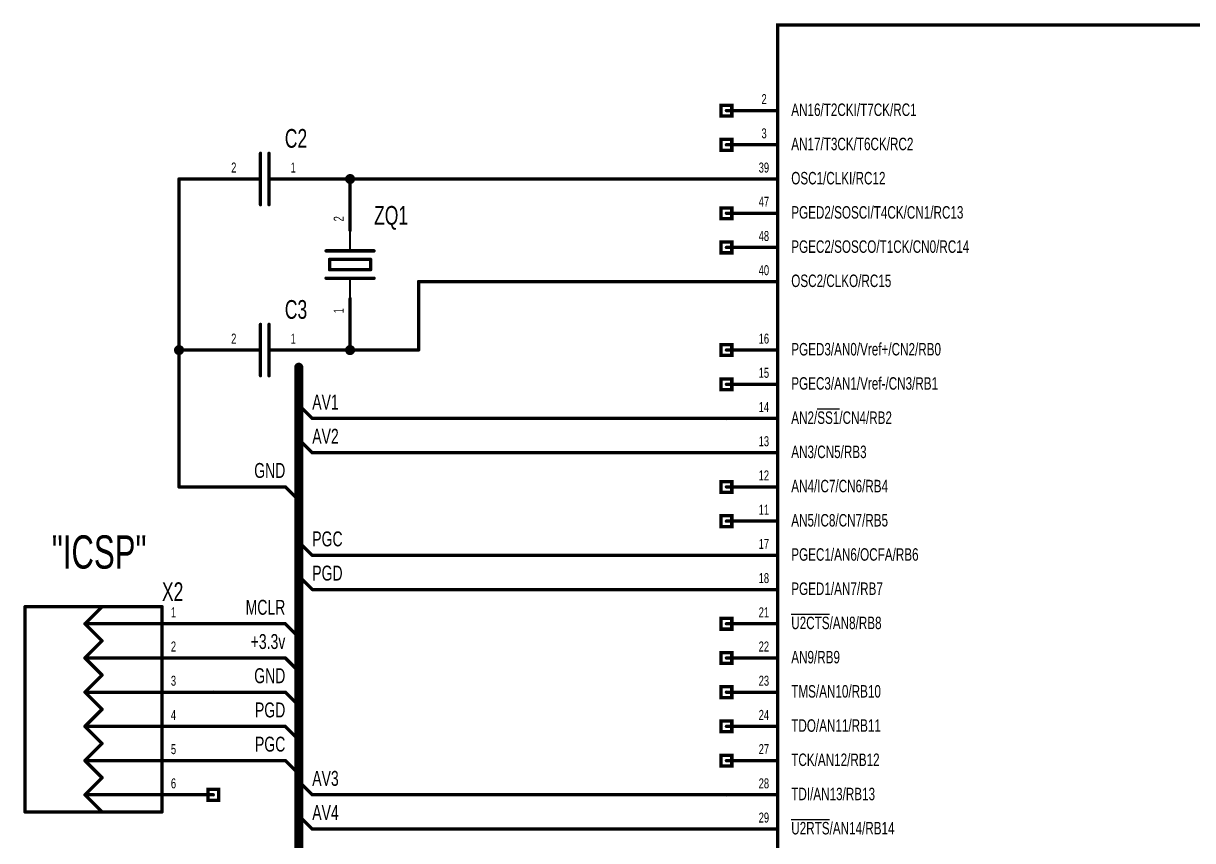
# Model space of a CAD drawing. Extents: x -4.5 to 18.4, y -0.7 to 15.5.
# Drawn here: x 0.195 to 3.612, y 8.047 to 10.435 of the extents above; entities that cross this region are included whole.
import ezdxf
from ezdxf.enums import TextEntityAlignment as Align

# ---------------------------------------------------------------- set-up
doc = ezdxf.new("R2010")
doc.units = 0
doc.header["$MEASUREMENT"] = 0
for name, color, linetype in [('Bus', 180, 'Continuous'), ('Element', 253, 'Continuous'), ('Net', 50, 'Continuous'), ('Pin', 50, 'Continuous'), ('Shapes', 252, 'Continuous')]:
    doc.layers.add(name, color=color, linetype=linetype)

msp = doc.modelspace()

# ---------------------------------------------------------------- linework, layer by layer
at = {"layer": 'Bus', "linetype": 'Continuous', "const_width": 0.0131}
msp.add_lwpolyline([(0.9934, 9.4304, 1), (1.0066, 9.4304, 1), (0.9934, 9.4304, 1)], format="xyb", dxfattribs=at)
at = {"layer": 'Bus', "linetype": 'Continuous', "const_width": 0.0262}
msp.add_lwpolyline([(1, 9.4304), (1, 5.5304)], dxfattribs=at)
at = {"layer": 'Element', "linetype": 'Continuous'}
for points, const_width in [([(2.4, 10.4304), (5.5, 10.4304), (5.5, 6.7304), (2.4, 6.7304), (2.4, 10.4304)], 0.0098), ([(0.888, 10.0554), (0.888, 9.9054)], 0.0098), ([(0.913, 10.0554), (0.913, 9.9054)], 0.0098), ([(0.888, 9.9804), (0.85, 9.9804)], 0.0098), ([(0.95, 9.9804), (0.913, 9.9804)], 0.0098), ([(1.15, 9.7704), (1.15, 9.8304)], 0.006), ([(1.08, 9.7704), (1.22, 9.7704)], 0.01), ([(1.21, 9.7454), (1.09, 9.7454)], 0.01), ([(1.09, 9.7454), (1.09, 9.7154)], 0.01), ([(1.21, 9.7154), (1.21, 9.7454)], 0.01), ([(1.09, 9.7154), (1.21, 9.7154)], 0.01), ([(1.08, 9.6904), (1.22, 9.6904)], 0.01), ([(1.15, 9.6304), (1.15, 9.6904)], 0.006), ([(0.888, 9.5554), (0.888, 9.4054)], 0.0098), ([(0.913, 9.5554), (0.913, 9.4054)], 0.0098), ([(0.888, 9.4804), (0.85, 9.4804)], 0.0098), ([(0.95, 9.4804), (0.913, 9.4804)], 0.0098), ([(0.2, 8.1304), (0.2, 8.7304)], 0.0098), ([(0.2, 8.7304), (0.6, 8.7304)], 0.0098), ([(0.375, 8.6804), (0.425, 8.7304)], 0.0098), ([(0.6, 8.7304), (0.6, 8.1304)], 0.0098), ([(0.375, 8.6804), (0.425, 8.6304)], 0.0098), ([(0.375, 8.6804), (0.6, 8.6804)], 0.0098), ([(0.375, 8.5804), (0.425, 8.6304)], 0.0098), ([(0.375, 8.5804), (0.425, 8.5304)], 0.0098), ([(0.375, 8.5804), (0.6, 8.5804)], 0.0098), ([(0.375, 8.4804), (0.425, 8.5304)], 0.0098), ([(0.375, 8.4804), (0.425, 8.4304)], 0.0098), ([(0.375, 8.4804), (0.6, 8.4804)], 0.0098), ([(0.375, 8.3804), (0.425, 8.4304)], 0.0098), ([(0.375, 8.3804), (0.425, 8.3304)], 0.0098), ([(0.375, 8.3804), (0.6, 8.3804)], 0.0098), ([(0.375, 8.2804), (0.425, 8.3304)], 0.0098), ([(0.375, 8.2804), (0.425, 8.2304)], 0.0098), ([(0.375, 8.2804), (0.6, 8.2804)], 0.0098), ([(0.375, 8.1804), (0.425, 8.2304)], 0.0098), ([(0.375, 8.1804), (0.425, 8.1304)], 0.0098), ([(0.375, 8.1804), (0.6, 8.1804)], 0.0098), ([(0.6, 8.1304), (0.2, 8.1304)], 0.0098)]:
    msp.add_lwpolyline(points, dxfattribs=dict(at, const_width=const_width))
for points, const_width in [([(0.8855, 10.0554, 1), (0.8905, 10.0554, 1), (0.8855, 10.0554, 1)], 0.0049), ([(0.9105, 10.0554, 1), (0.9155, 10.0554, 1), (0.9105, 10.0554, 1)], 0.0049), ([(0.8475, 9.9804, 1), (0.8525, 9.9804, 1), (0.8475, 9.9804, 1)], 0.0049), ([(0.8855, 9.9804, 1), (0.8905, 9.9804, 1), (0.8855, 9.9804, 1)], 0.0049), ([(0.9105, 9.9804, 1), (0.9155, 9.9804, 1), (0.9105, 9.9804, 1)], 0.0049), ([(0.9475, 9.9804, 1), (0.9525, 9.9804, 1), (0.9475, 9.9804, 1)], 0.0049), ([(0.8855, 9.9054, 1), (0.8905, 9.9054, 1), (0.8855, 9.9054, 1)], 0.0049), ([(0.9105, 9.9054, 1), (0.9155, 9.9054, 1), (0.9105, 9.9054, 1)], 0.0049), ([(1.1485, 9.8304, 1), (1.1515, 9.8304, 1), (1.1485, 9.8304, 1)], 0.003), ([(1.0775, 9.7704, 1), (1.0825, 9.7704, 1), (1.0775, 9.7704, 1)], 0.005), ([(1.2175, 9.7704, 1), (1.2225, 9.7704, 1), (1.2175, 9.7704, 1)], 0.005), ([(1.0875, 9.7454, 1), (1.0925, 9.7454, 1), (1.0875, 9.7454, 1)], 0.005), ([(1.0875, 9.7454, 1), (1.0925, 9.7454, 1), (1.0875, 9.7454, 1)], 0.005), ([(1.1485, 9.7704, 1), (1.1515, 9.7704, 1), (1.1485, 9.7704, 1)], 0.003), ([(1.2075, 9.7454, 1), (1.2125, 9.7454, 1), (1.2075, 9.7454, 1)], 0.005), ([(1.2075, 9.7454, 1), (1.2125, 9.7454, 1), (1.2075, 9.7454, 1)], 0.005), ([(1.0875, 9.7154, 1), (1.0925, 9.7154, 1), (1.0875, 9.7154, 1)], 0.005), ([(1.0875, 9.7154, 1), (1.0925, 9.7154, 1), (1.0875, 9.7154, 1)], 0.005), ([(1.2075, 9.7154, 1), (1.2125, 9.7154, 1), (1.2075, 9.7154, 1)], 0.005), ([(1.2075, 9.7154, 1), (1.2125, 9.7154, 1), (1.2075, 9.7154, 1)], 0.005), ([(1.0775, 9.6904, 1), (1.0825, 9.6904, 1), (1.0775, 9.6904, 1)], 0.005), ([(1.1485, 9.6904, 1), (1.1515, 9.6904, 1), (1.1485, 9.6904, 1)], 0.003), ([(1.2175, 9.6904, 1), (1.2225, 9.6904, 1), (1.2175, 9.6904, 1)], 0.005), ([(1.1485, 9.6304, 1), (1.1515, 9.6304, 1), (1.1485, 9.6304, 1)], 0.003), ([(0.8855, 9.5554, 1), (0.8905, 9.5554, 1), (0.8855, 9.5554, 1)], 0.0049), ([(0.9105, 9.5554, 1), (0.9155, 9.5554, 1), (0.9105, 9.5554, 1)], 0.0049), ([(0.8475, 9.4804, 1), (0.8525, 9.4804, 1), (0.8475, 9.4804, 1)], 0.0049), ([(0.8855, 9.4804, 1), (0.8905, 9.4804, 1), (0.8855, 9.4804, 1)], 0.0049), ([(0.9105, 9.4804, 1), (0.9155, 9.4804, 1), (0.9105, 9.4804, 1)], 0.0049), ([(0.9475, 9.4804, 1), (0.9525, 9.4804, 1), (0.9475, 9.4804, 1)], 0.0049), ([(0.8855, 9.4054, 1), (0.8905, 9.4054, 1), (0.8855, 9.4054, 1)], 0.0049), ([(0.9105, 9.4054, 1), (0.9155, 9.4054, 1), (0.9105, 9.4054, 1)], 0.0049), ([(0.1975, 8.7304, 1), (0.2025, 8.7304, 1), (0.1975, 8.7304, 1)], 0.0049), ([(0.1975, 8.7304, 1), (0.2025, 8.7304, 1), (0.1975, 8.7304, 1)], 0.0049), ([(0.4225, 8.7304, 1), (0.4275, 8.7304, 1), (0.4225, 8.7304, 1)], 0.0049), ([(0.5975, 8.7304, 1), (0.6025, 8.7304, 1), (0.5975, 8.7304, 1)], 0.0049), ([(0.5975, 8.7304, 1), (0.6025, 8.7304, 1), (0.5975, 8.7304, 1)], 0.0049), ([(0.3725, 8.6804, 1), (0.3775, 8.6804, 1), (0.3725, 8.6804, 1)], 0.0049), ([(0.3725, 8.6804, 1), (0.3775, 8.6804, 1), (0.3725, 8.6804, 1)], 0.0049), ([(0.3725, 8.6804, 1), (0.3775, 8.6804, 1), (0.3725, 8.6804, 1)], 0.0049), ([(0.5975, 8.6804, 1), (0.6025, 8.6804, 1), (0.5975, 8.6804, 1)], 0.0049), ([(0.4225, 8.6304, 1), (0.4275, 8.6304, 1), (0.4225, 8.6304, 1)], 0.0049), ([(0.4225, 8.6304, 1), (0.4275, 8.6304, 1), (0.4225, 8.6304, 1)], 0.0049), ([(0.3725, 8.5804, 1), (0.3775, 8.5804, 1), (0.3725, 8.5804, 1)], 0.0049), ([(0.3725, 8.5804, 1), (0.3775, 8.5804, 1), (0.3725, 8.5804, 1)], 0.0049), ([(0.3725, 8.5804, 1), (0.3775, 8.5804, 1), (0.3725, 8.5804, 1)], 0.0049), ([(0.5975, 8.5804, 1), (0.6025, 8.5804, 1), (0.5975, 8.5804, 1)], 0.0049), ([(0.4225, 8.5304, 1), (0.4275, 8.5304, 1), (0.4225, 8.5304, 1)], 0.0049), ([(0.4225, 8.5304, 1), (0.4275, 8.5304, 1), (0.4225, 8.5304, 1)], 0.0049), ([(0.3725, 8.4804, 1), (0.3775, 8.4804, 1), (0.3725, 8.4804, 1)], 0.0049), ([(0.3725, 8.4804, 1), (0.3775, 8.4804, 1), (0.3725, 8.4804, 1)], 0.0049), ([(0.3725, 8.4804, 1), (0.3775, 8.4804, 1), (0.3725, 8.4804, 1)], 0.0049), ([(0.5975, 8.4804, 1), (0.6025, 8.4804, 1), (0.5975, 8.4804, 1)], 0.0049), ([(0.4225, 8.4304, 1), (0.4275, 8.4304, 1), (0.4225, 8.4304, 1)], 0.0049), ([(0.4225, 8.4304, 1), (0.4275, 8.4304, 1), (0.4225, 8.4304, 1)], 0.0049), ([(0.3725, 8.3804, 1), (0.3775, 8.3804, 1), (0.3725, 8.3804, 1)], 0.0049), ([(0.3725, 8.3804, 1), (0.3775, 8.3804, 1), (0.3725, 8.3804, 1)], 0.0049), ([(0.3725, 8.3804, 1), (0.3775, 8.3804, 1), (0.3725, 8.3804, 1)], 0.0049), ([(0.5975, 8.3804, 1), (0.6025, 8.3804, 1), (0.5975, 8.3804, 1)], 0.0049), ([(0.4225, 8.3304, 1), (0.4275, 8.3304, 1), (0.4225, 8.3304, 1)], 0.0049), ([(0.4225, 8.3304, 1), (0.4275, 8.3304, 1), (0.4225, 8.3304, 1)], 0.0049), ([(0.3725, 8.2804, 1), (0.3775, 8.2804, 1), (0.3725, 8.2804, 1)], 0.0049), ([(0.3725, 8.2804, 1), (0.3775, 8.2804, 1), (0.3725, 8.2804, 1)], 0.0049), ([(0.3725, 8.2804, 1), (0.3775, 8.2804, 1), (0.3725, 8.2804, 1)], 0.0049), ([(0.5975, 8.2804, 1), (0.6025, 8.2804, 1), (0.5975, 8.2804, 1)], 0.0049), ([(0.4225, 8.2304, 1), (0.4275, 8.2304, 1), (0.4225, 8.2304, 1)], 0.0049), ([(0.4225, 8.2304, 1), (0.4275, 8.2304, 1), (0.4225, 8.2304, 1)], 0.0049), ([(0.3725, 8.1804, 1), (0.3775, 8.1804, 1), (0.3725, 8.1804, 1)], 0.0049), ([(0.3725, 8.1804, 1), (0.3775, 8.1804, 1), (0.3725, 8.1804, 1)], 0.0049), ([(0.3725, 8.1804, 1), (0.3775, 8.1804, 1), (0.3725, 8.1804, 1)], 0.0049), ([(0.5975, 8.1804, 1), (0.6025, 8.1804, 1), (0.5975, 8.1804, 1)], 0.0049), ([(0.1975, 8.1304, 1), (0.2025, 8.1304, 1), (0.1975, 8.1304, 1)], 0.0049), ([(0.1975, 8.1304, 1), (0.2025, 8.1304, 1), (0.1975, 8.1304, 1)], 0.0049), ([(0.4225, 8.1304, 1), (0.4275, 8.1304, 1), (0.4225, 8.1304, 1)], 0.0049), ([(0.5975, 8.1304, 1), (0.6025, 8.1304, 1), (0.5975, 8.1304, 1)], 0.0049), ([(0.5975, 8.1304, 1), (0.6025, 8.1304, 1), (0.5975, 8.1304, 1)], 0.0049)]:
    msp.add_lwpolyline(points, format="xyb", dxfattribs=dict(at, const_width=const_width))
at = {"layer": 'Net', "linetype": 'Continuous', "const_width": 0.0049}
for points in [[(0.6475, 9.9804, 1), (0.6525, 9.9804, 1), (0.6475, 9.9804, 1)], [(0.6475, 9.9804, 1), (0.6525, 9.9804, 1), (0.6475, 9.9804, 1)], [(0.6975, 9.9804, 1), (0.7025, 9.9804, 1), (0.6975, 9.9804, 1)], [(1.0975, 9.9804, 1), (1.1025, 9.9804, 1), (1.0975, 9.9804, 1)], [(1.1377, 9.9804, 1), (1.1426, 9.9804, 1), (1.1377, 9.9804, 1)], [(1.1475, 9.9804, 1), (1.1525, 9.9804, 1), (1.1475, 9.9804, 1)], [(1.1475, 9.9804, 1), (1.1525, 9.9804, 1), (1.1475, 9.9804, 1)], [(1.1475, 9.9804, 1), (1.1525, 9.9804, 1), (1.1475, 9.9804, 1)], [(1.1475, 9.9804, 1), (1.1525, 9.9804, 1), (1.1475, 9.9804, 1)], [(2.2475, 9.9804, 1), (2.2525, 9.9804, 1), (2.2475, 9.9804, 1)], [(1.3475, 9.6804, 1), (1.3525, 9.6804, 1), (1.3475, 9.6804, 1)], [(1.3475, 9.6804, 1), (1.3525, 9.6804, 1), (1.3475, 9.6804, 1)], [(2.2475, 9.6804, 1), (2.2525, 9.6804, 1), (2.2475, 9.6804, 1)], [(0.6377, 9.4804, 1), (0.6426, 9.4804, 1), (0.6377, 9.4804, 1)], [(0.6475, 9.4804, 1), (0.6525, 9.4804, 1), (0.6475, 9.4804, 1)], [(0.6475, 9.4804, 1), (0.6525, 9.4804, 1), (0.6475, 9.4804, 1)], [(0.6475, 9.4804, 1), (0.6525, 9.4804, 1), (0.6475, 9.4804, 1)], [(0.6975, 9.4804, 1), (0.7025, 9.4804, 1), (0.6975, 9.4804, 1)], [(1.0975, 9.4804, 1), (1.1025, 9.4804, 1), (1.0975, 9.4804, 1)], [(1.1377, 9.4804, 1), (1.1426, 9.4804, 1), (1.1377, 9.4804, 1)], [(1.1475, 9.4804, 1), (1.1525, 9.4804, 1), (1.1475, 9.4804, 1)], [(1.1475, 9.4804, 1), (1.1525, 9.4804, 1), (1.1475, 9.4804, 1)], [(1.1475, 9.4804, 1), (1.1525, 9.4804, 1), (1.1475, 9.4804, 1)], [(1.3475, 9.4804, 1), (1.3525, 9.4804, 1), (1.3475, 9.4804, 1)], [(1.3475, 9.4804, 1), (1.3525, 9.4804, 1), (1.3475, 9.4804, 1)], [(0.9975, 9.3197, 1), (1.0025, 9.3197, 1), (0.9975, 9.3197, 1)], [(1.0369, 9.2804, 1), (1.0418, 9.2804, 1), (1.0369, 9.2804, 1)], [(1.0369, 9.2804, 1), (1.0418, 9.2804, 1), (1.0369, 9.2804, 1)], [(2.2475, 9.2804, 1), (2.2525, 9.2804, 1), (2.2475, 9.2804, 1)], [(0.9975, 9.2197, 1), (1.0025, 9.2197, 1), (0.9975, 9.2197, 1)], [(1.0369, 9.1804, 1), (1.0418, 9.1804, 1), (1.0369, 9.1804, 1)], [(1.0369, 9.1804, 1), (1.0418, 9.1804, 1), (1.0369, 9.1804, 1)], [(2.2475, 9.1804, 1), (2.2525, 9.1804, 1), (2.2475, 9.1804, 1)], [(0.6475, 9.0804, 1), (0.6525, 9.0804, 1), (0.6475, 9.0804, 1)], [(0.6475, 9.0804, 1), (0.6525, 9.0804, 1), (0.6475, 9.0804, 1)], [(0.9582, 9.0804, 1), (0.9631, 9.0804, 1), (0.9582, 9.0804, 1)], [(0.9582, 9.0804, 1), (0.9631, 9.0804, 1), (0.9582, 9.0804, 1)], [(0.9975, 9.041, 1), (1.0025, 9.041, 1), (0.9975, 9.041, 1)], [(0.9975, 8.9197, 1), (1.0025, 8.9197, 1), (0.9975, 8.9197, 1)], [(1.0369, 8.8804, 1), (1.0418, 8.8804, 1), (1.0369, 8.8804, 1)], [(1.0369, 8.8804, 1), (1.0418, 8.8804, 1), (1.0369, 8.8804, 1)], [(2.2475, 8.8804, 1), (2.2525, 8.8804, 1), (2.2475, 8.8804, 1)], [(0.9975, 8.8197, 1), (1.0025, 8.8197, 1), (0.9975, 8.8197, 1)], [(1.0369, 8.7804, 1), (1.0418, 8.7804, 1), (1.0369, 8.7804, 1)], [(1.0369, 8.7804, 1), (1.0418, 8.7804, 1), (1.0369, 8.7804, 1)], [(2.2475, 8.7804, 1), (2.2525, 8.7804, 1), (2.2475, 8.7804, 1)], [(0.7475, 8.6804, 1), (0.7525, 8.6804, 1), (0.7475, 8.6804, 1)], [(0.9582, 8.6804, 1), (0.9631, 8.6804, 1), (0.9582, 8.6804, 1)], [(0.9582, 8.6804, 1), (0.9631, 8.6804, 1), (0.9582, 8.6804, 1)], [(0.9975, 8.641, 1), (1.0025, 8.641, 1), (0.9975, 8.641, 1)], [(0.7475, 8.5804, 1), (0.7525, 8.5804, 1), (0.7475, 8.5804, 1)], [(0.9582, 8.5804, 1), (0.9631, 8.5804, 1), (0.9582, 8.5804, 1)], [(0.9582, 8.5804, 1), (0.9631, 8.5804, 1), (0.9582, 8.5804, 1)], [(0.9975, 8.541, 1), (1.0025, 8.541, 1), (0.9975, 8.541, 1)], [(0.7475, 8.4804, 1), (0.7525, 8.4804, 1), (0.7475, 8.4804, 1)], [(0.9582, 8.4804, 1), (0.9631, 8.4804, 1), (0.9582, 8.4804, 1)], [(0.9582, 8.4804, 1), (0.9631, 8.4804, 1), (0.9582, 8.4804, 1)], [(0.9975, 8.441, 1), (1.0025, 8.441, 1), (0.9975, 8.441, 1)], [(0.7475, 8.3804, 1), (0.7525, 8.3804, 1), (0.7475, 8.3804, 1)], [(0.9582, 8.3804, 1), (0.9631, 8.3804, 1), (0.9582, 8.3804, 1)], [(0.9582, 8.3804, 1), (0.9631, 8.3804, 1), (0.9582, 8.3804, 1)], [(0.9975, 8.341, 1), (1.0025, 8.341, 1), (0.9975, 8.341, 1)], [(0.7475, 8.2804, 1), (0.7525, 8.2804, 1), (0.7475, 8.2804, 1)], [(0.9582, 8.2804, 1), (0.9631, 8.2804, 1), (0.9582, 8.2804, 1)], [(0.9582, 8.2804, 1), (0.9631, 8.2804, 1), (0.9582, 8.2804, 1)], [(0.9975, 8.241, 1), (1.0025, 8.241, 1), (0.9975, 8.241, 1)], [(0.9975, 8.2197, 1), (1.0025, 8.2197, 1), (0.9975, 8.2197, 1)], [(1.0369, 8.1804, 1), (1.0418, 8.1804, 1), (1.0369, 8.1804, 1)], [(1.0369, 8.1804, 1), (1.0418, 8.1804, 1), (1.0369, 8.1804, 1)], [(2.2475, 8.1804, 1), (2.2525, 8.1804, 1), (2.2475, 8.1804, 1)], [(0.9975, 8.1197, 1), (1.0025, 8.1197, 1), (0.9975, 8.1197, 1)], [(1.0369, 8.0804, 1), (1.0418, 8.0804, 1), (1.0369, 8.0804, 1)], [(1.0369, 8.0804, 1), (1.0418, 8.0804, 1), (1.0369, 8.0804, 1)], [(2.2475, 8.0804, 1), (2.2525, 8.0804, 1), (2.2475, 8.0804, 1)]]:
    msp.add_lwpolyline(points, format="xyb", dxfattribs=at)
at = {"layer": 'Net', "linetype": 'Continuous', "const_width": 0.0098}
for points in [[(0.7, 9.9804), (0.65, 9.9804)], [(0.65, 9.9804), (0.65, 9.4804)], [(1.1, 9.9804), (1.15, 9.9804)], [(1.1402, 9.9804), (1.1406, 9.9773), (1.142, 9.9746), (1.1442, 9.9724), (1.147, 9.971), (1.15, 9.9705), (1.153, 9.971), (1.1558, 9.9724), (1.158, 9.9746), (1.1594, 9.9773), (1.1598, 9.9804), (1.1594, 9.9834), (1.158, 9.9861), (1.1558, 9.9883), (1.153, 9.9897), (1.15, 9.9902), (1.147, 9.9897), (1.1442, 9.9883), (1.142, 9.9861), (1.1406, 9.9834), (1.1402, 9.9804)], [(2.25, 9.9804), (1.15, 9.9804)], [(1.15, 9.9804), (1.15, 9.9804)], [(1.15, 9.9804), (1.15, 9.9804)], [(2.25, 9.6804), (1.35, 9.6804)], [(1.35, 9.6804), (1.35, 9.4804)], [(0.6402, 9.4804), (0.6406, 9.4773), (0.642, 9.4746), (0.6442, 9.4724), (0.647, 9.471), (0.65, 9.4705), (0.653, 9.471), (0.6558, 9.4724), (0.658, 9.4746), (0.6594, 9.4773), (0.6598, 9.4804), (0.6594, 9.4834), (0.658, 9.4861), (0.6558, 9.4883), (0.653, 9.4897), (0.65, 9.4902), (0.647, 9.4897), (0.6442, 9.4883), (0.642, 9.4861), (0.6406, 9.4834), (0.6402, 9.4804)], [(0.65, 9.4804), (0.7, 9.4804)], [(0.65, 9.4804), (0.65, 9.0804)], [(1.1, 9.4804), (1.15, 9.4804)], [(1.1402, 9.4804), (1.1406, 9.4773), (1.142, 9.4746), (1.1442, 9.4724), (1.147, 9.471), (1.15, 9.4705), (1.153, 9.471), (1.1558, 9.4724), (1.158, 9.4746), (1.1594, 9.4773), (1.1598, 9.4804), (1.1594, 9.4834), (1.158, 9.4861), (1.1558, 9.4883), (1.153, 9.4897), (1.15, 9.4902), (1.147, 9.4897), (1.1442, 9.4883), (1.142, 9.4861), (1.1406, 9.4834), (1.1402, 9.4804)], [(1.35, 9.4804), (1.15, 9.4804)], [(1.15, 9.4804), (1.15, 9.4804)], [(1.0394, 9.2804), (1, 9.3197)], [(2.25, 9.2804), (1.0394, 9.2804)], [(1.0394, 9.1804), (1, 9.2197)], [(2.25, 9.1804), (1.0394, 9.1804)], [(0.65, 9.0804), (0.9606, 9.0804)], [(0.9606, 9.0804), (1, 9.041)], [(1.0394, 8.8804), (1, 8.9197)], [(2.25, 8.8804), (1.0394, 8.8804)], [(1.0394, 8.7804), (1, 8.8197)], [(2.25, 8.7804), (1.0394, 8.7804)], [(0.75, 8.6804), (0.9606, 8.6804)], [(0.9606, 8.6804), (1, 8.641)], [(0.75, 8.5804), (0.9606, 8.5804)], [(0.9606, 8.5804), (1, 8.541)], [(0.75, 8.4804), (0.9606, 8.4804)], [(0.9606, 8.4804), (1, 8.441)], [(0.75, 8.3804), (0.9606, 8.3804)], [(0.9606, 8.3804), (1, 8.341)], [(0.75, 8.2804), (0.9606, 8.2804)], [(0.9606, 8.2804), (1, 8.241)], [(1.0394, 8.1804), (1, 8.2197)], [(2.25, 8.1804), (1.0394, 8.1804)], [(1.0394, 8.0804), (1, 8.1197)], [(2.25, 8.0804), (1.0394, 8.0804)]]:
    msp.add_lwpolyline(points, dxfattribs=at)
at = {"layer": 'Pin', "linetype": 'Continuous', "const_width": 0.0098}
for points in [[(2.2343, 10.1961), (2.2657, 10.1961), (2.2657, 10.1646), (2.2343, 10.1646), (2.2343, 10.1961)], [(2.4, 10.1804), (2.25, 10.1804)], [(2.2343, 10.0961), (2.2657, 10.0961), (2.2657, 10.0646), (2.2343, 10.0646), (2.2343, 10.0961)], [(2.4, 10.0804), (2.25, 10.0804)], [(0.85, 9.9804), (0.7, 9.9804)], [(0.95, 9.9804), (1.1, 9.9804)], [(1.15, 9.8304), (1.15, 9.9804)], [(2.4, 9.9804), (2.25, 9.9804)], [(2.2343, 9.8961), (2.2657, 9.8961), (2.2657, 9.8646), (2.2343, 9.8646), (2.2343, 9.8961)], [(2.4, 9.8804), (2.25, 9.8804)], [(2.2343, 9.7961), (2.2657, 9.7961), (2.2657, 9.7646), (2.2343, 9.7646), (2.2343, 9.7961)], [(2.4, 9.7804), (2.25, 9.7804)], [(2.4, 9.6804), (2.25, 9.6804)], [(1.15, 9.6304), (1.15, 9.4804)], [(2.2343, 9.4961), (2.2657, 9.4961), (2.2657, 9.4646), (2.2343, 9.4646), (2.2343, 9.4961)], [(0.85, 9.4804), (0.7, 9.4804)], [(0.95, 9.4804), (1.1, 9.4804)], [(2.4, 9.4804), (2.25, 9.4804)], [(2.2343, 9.3961), (2.2657, 9.3961), (2.2657, 9.3646), (2.2343, 9.3646), (2.2343, 9.3961)], [(2.4, 9.3804), (2.25, 9.3804)], [(2.4, 9.2804), (2.25, 9.2804)], [(2.4, 9.1804), (2.25, 9.1804)], [(2.2343, 9.0961), (2.2657, 9.0961), (2.2657, 9.0646), (2.2343, 9.0646), (2.2343, 9.0961)], [(2.4, 9.0804), (2.25, 9.0804)], [(2.2343, 8.9961), (2.2657, 8.9961), (2.2657, 8.9646), (2.2343, 8.9646), (2.2343, 8.9961)], [(2.4, 8.9804), (2.25, 8.9804)], [(2.4, 8.8804), (2.25, 8.8804)], [(2.4, 8.7804), (2.25, 8.7804)], [(0.6, 8.6804), (0.75, 8.6804)], [(2.2343, 8.6961), (2.2657, 8.6961), (2.2657, 8.6646), (2.2343, 8.6646), (2.2343, 8.6961)], [(2.4, 8.6804), (2.25, 8.6804)], [(0.6, 8.5804), (0.75, 8.5804)], [(2.2343, 8.5961), (2.2657, 8.5961), (2.2657, 8.5646), (2.2343, 8.5646), (2.2343, 8.5961)], [(2.4, 8.5804), (2.25, 8.5804)], [(0.6, 8.4804), (0.75, 8.4804)], [(2.2343, 8.4961), (2.2657, 8.4961), (2.2657, 8.4646), (2.2343, 8.4646), (2.2343, 8.4961)], [(2.4, 8.4804), (2.25, 8.4804)], [(0.6, 8.3804), (0.75, 8.3804)], [(2.2343, 8.3961), (2.2657, 8.3961), (2.2657, 8.3646), (2.2343, 8.3646), (2.2343, 8.3961)], [(2.4, 8.3804), (2.25, 8.3804)], [(0.6, 8.2804), (0.75, 8.2804)], [(2.2343, 8.2961), (2.2657, 8.2961), (2.2657, 8.2646), (2.2343, 8.2646), (2.2343, 8.2961)], [(2.4, 8.2804), (2.25, 8.2804)], [(0.6, 8.1804), (0.75, 8.1804)], [(0.7343, 8.1961), (0.7657, 8.1961), (0.7657, 8.1646), (0.7343, 8.1646), (0.7343, 8.1961)], [(2.4, 8.1804), (2.25, 8.1804)], [(2.4, 8.0804), (2.25, 8.0804)]]:
    msp.add_lwpolyline(points, dxfattribs=at)
at = {"layer": 'Pin', "linetype": 'Continuous', "const_width": 0.0049}
for points in [[(2.2475, 10.1804, 1), (2.2525, 10.1804, 1), (2.2475, 10.1804, 1)], [(2.3975, 10.1804, 1), (2.4025, 10.1804, 1), (2.3975, 10.1804, 1)], [(2.2475, 10.0804, 1), (2.2525, 10.0804, 1), (2.2475, 10.0804, 1)], [(2.3975, 10.0804, 1), (2.4025, 10.0804, 1), (2.3975, 10.0804, 1)], [(0.6975, 9.9804, 1), (0.7025, 9.9804, 1), (0.6975, 9.9804, 1)], [(0.8475, 9.9804, 1), (0.8525, 9.9804, 1), (0.8475, 9.9804, 1)], [(0.9475, 9.9804, 1), (0.9525, 9.9804, 1), (0.9475, 9.9804, 1)], [(1.0975, 9.9804, 1), (1.1025, 9.9804, 1), (1.0975, 9.9804, 1)], [(1.1475, 9.9804, 1), (1.1525, 9.9804, 1), (1.1475, 9.9804, 1)], [(2.2475, 9.9804, 1), (2.2525, 9.9804, 1), (2.2475, 9.9804, 1)], [(2.3975, 9.9804, 1), (2.4025, 9.9804, 1), (2.3975, 9.9804, 1)], [(2.2475, 9.8804, 1), (2.2525, 9.8804, 1), (2.2475, 9.8804, 1)], [(2.3975, 9.8804, 1), (2.4025, 9.8804, 1), (2.3975, 9.8804, 1)], [(1.1475, 9.8304, 1), (1.1525, 9.8304, 1), (1.1475, 9.8304, 1)], [(2.2475, 9.7804, 1), (2.2525, 9.7804, 1), (2.2475, 9.7804, 1)], [(2.3975, 9.7804, 1), (2.4025, 9.7804, 1), (2.3975, 9.7804, 1)], [(2.2475, 9.6804, 1), (2.2525, 9.6804, 1), (2.2475, 9.6804, 1)], [(2.3975, 9.6804, 1), (2.4025, 9.6804, 1), (2.3975, 9.6804, 1)], [(1.1475, 9.6304, 1), (1.1525, 9.6304, 1), (1.1475, 9.6304, 1)], [(0.6975, 9.4804, 1), (0.7025, 9.4804, 1), (0.6975, 9.4804, 1)], [(0.8475, 9.4804, 1), (0.8525, 9.4804, 1), (0.8475, 9.4804, 1)], [(0.9475, 9.4804, 1), (0.9525, 9.4804, 1), (0.9475, 9.4804, 1)], [(1.0975, 9.4804, 1), (1.1025, 9.4804, 1), (1.0975, 9.4804, 1)], [(1.1475, 9.4804, 1), (1.1525, 9.4804, 1), (1.1475, 9.4804, 1)], [(2.2475, 9.4804, 1), (2.2525, 9.4804, 1), (2.2475, 9.4804, 1)], [(2.3975, 9.4804, 1), (2.4025, 9.4804, 1), (2.3975, 9.4804, 1)], [(2.2475, 9.3804, 1), (2.2525, 9.3804, 1), (2.2475, 9.3804, 1)], [(2.3975, 9.3804, 1), (2.4025, 9.3804, 1), (2.3975, 9.3804, 1)], [(2.2475, 9.2804, 1), (2.2525, 9.2804, 1), (2.2475, 9.2804, 1)], [(2.3975, 9.2804, 1), (2.4025, 9.2804, 1), (2.3975, 9.2804, 1)], [(2.2475, 9.1804, 1), (2.2525, 9.1804, 1), (2.2475, 9.1804, 1)], [(2.3975, 9.1804, 1), (2.4025, 9.1804, 1), (2.3975, 9.1804, 1)], [(2.2475, 9.0804, 1), (2.2525, 9.0804, 1), (2.2475, 9.0804, 1)], [(2.3975, 9.0804, 1), (2.4025, 9.0804, 1), (2.3975, 9.0804, 1)], [(2.2475, 8.9804, 1), (2.2525, 8.9804, 1), (2.2475, 8.9804, 1)], [(2.3975, 8.9804, 1), (2.4025, 8.9804, 1), (2.3975, 8.9804, 1)], [(2.2475, 8.8804, 1), (2.2525, 8.8804, 1), (2.2475, 8.8804, 1)], [(2.3975, 8.8804, 1), (2.4025, 8.8804, 1), (2.3975, 8.8804, 1)], [(2.2475, 8.7804, 1), (2.2525, 8.7804, 1), (2.2475, 8.7804, 1)], [(2.3975, 8.7804, 1), (2.4025, 8.7804, 1), (2.3975, 8.7804, 1)], [(0.5975, 8.6804, 1), (0.6025, 8.6804, 1), (0.5975, 8.6804, 1)], [(0.7475, 8.6804, 1), (0.7525, 8.6804, 1), (0.7475, 8.6804, 1)], [(2.2475, 8.6804, 1), (2.2525, 8.6804, 1), (2.2475, 8.6804, 1)], [(2.3975, 8.6804, 1), (2.4025, 8.6804, 1), (2.3975, 8.6804, 1)], [(0.5975, 8.5804, 1), (0.6025, 8.5804, 1), (0.5975, 8.5804, 1)], [(0.7475, 8.5804, 1), (0.7525, 8.5804, 1), (0.7475, 8.5804, 1)], [(2.2475, 8.5804, 1), (2.2525, 8.5804, 1), (2.2475, 8.5804, 1)], [(2.3975, 8.5804, 1), (2.4025, 8.5804, 1), (2.3975, 8.5804, 1)], [(0.5975, 8.4804, 1), (0.6025, 8.4804, 1), (0.5975, 8.4804, 1)], [(0.7475, 8.4804, 1), (0.7525, 8.4804, 1), (0.7475, 8.4804, 1)], [(2.2475, 8.4804, 1), (2.2525, 8.4804, 1), (2.2475, 8.4804, 1)], [(2.3975, 8.4804, 1), (2.4025, 8.4804, 1), (2.3975, 8.4804, 1)], [(0.5975, 8.3804, 1), (0.6025, 8.3804, 1), (0.5975, 8.3804, 1)], [(0.7475, 8.3804, 1), (0.7525, 8.3804, 1), (0.7475, 8.3804, 1)], [(2.2475, 8.3804, 1), (2.2525, 8.3804, 1), (2.2475, 8.3804, 1)], [(2.3975, 8.3804, 1), (2.4025, 8.3804, 1), (2.3975, 8.3804, 1)], [(0.5975, 8.2804, 1), (0.6025, 8.2804, 1), (0.5975, 8.2804, 1)], [(0.7475, 8.2804, 1), (0.7525, 8.2804, 1), (0.7475, 8.2804, 1)], [(2.2475, 8.2804, 1), (2.2525, 8.2804, 1), (2.2475, 8.2804, 1)], [(2.3975, 8.2804, 1), (2.4025, 8.2804, 1), (2.3975, 8.2804, 1)], [(0.5975, 8.1804, 1), (0.6025, 8.1804, 1), (0.5975, 8.1804, 1)], [(0.7475, 8.1804, 1), (0.7525, 8.1804, 1), (0.7475, 8.1804, 1)], [(2.2475, 8.1804, 1), (2.2525, 8.1804, 1), (2.2475, 8.1804, 1)], [(2.3975, 8.1804, 1), (2.4025, 8.1804, 1), (2.3975, 8.1804, 1)], [(2.2475, 8.0804, 1), (2.2525, 8.0804, 1), (2.2475, 8.0804, 1)], [(2.3975, 8.0804, 1), (2.4025, 8.0804, 1), (2.3975, 8.0804, 1)]]:
    msp.add_lwpolyline(points, format="xyb", dxfattribs=at)

# ---------------------------------------------------------------- texts
at = {"layer": 'Element', "width": 0.7}
for s, p in [('C2', (0.9591, 10.0554)), ('ZQ1', (1.22, 9.8304)), ('C3', (0.9591, 9.5554)), ('X2', (0.6, 8.7304))]:
    msp.add_text(s, height=0.0547, dxfattribs=at).set_placement(p, align=Align.BOTTOM_LEFT)
at = {"layer": 'Net', "width": 0.7}
for s, p in [('AV1', (1.0394, 9.2935)), ('AV2', (1.0394, 9.1935)), ('PGC', (1.0394, 8.8935)), ('PGD', (1.0394, 8.7935)), ('AV3', (1.0394, 8.1935)), ('AV4', (1.0394, 8.0935))]:
    msp.add_text(s, height=0.0437, dxfattribs=at).set_placement(p, align=Align.BOTTOM_LEFT)
for s, p in [('GND', (0.9606, 9.0935)), ('MCLR', (0.9606, 8.6935)), ('+3.3v', (0.9606, 8.5935)), ('GND', (0.9606, 8.4935)), ('PGD', (0.9606, 8.3935)), ('PGC', (0.9606, 8.2935))]:
    msp.add_text(s, height=0.0437, dxfattribs=at).set_placement(p, align=Align.BOTTOM_RIGHT)
at = {"layer": 'Pin', "width": 0.7}
for s, height, p in [('2', 0.0292, (2.3524, 10.2285)), ('AN16/T2CKI/T7CK/RC1', 0.0365, (2.4394, 10.2011)), ('3', 0.0292, (2.3524, 10.1285)), ('AN17/T3CK/T6CK/RC2', 0.0365, (2.4394, 10.1011)), ('2', 0.0292, (0.8024, 10.0285)), ('1', 0.0292, (0.9762, 10.0285)), ('39', 0.0292, (2.3442, 10.0285)), ('OSC1/CLKI/RC12', 0.0365, (2.4394, 10.0011)), ('47', 0.0292, (2.3442, 9.9285)), ('PGED2/SOSCI/T4CK/CN1/RC13', 0.0365, (2.4394, 9.9011)), ('48', 0.0292, (2.3442, 9.8285)), ('PGEC2/SOSCO/T1CK/CN0/RC14', 0.0365, (2.4394, 9.8011)), ('40', 0.0292, (2.3442, 9.7285)), ('OSC2/CLKO/RC15', 0.0365, (2.4394, 9.7011)), ('2', 0.0292, (0.8024, 9.5285)), ('1', 0.0292, (0.9762, 9.5285)), ('16', 0.0292, (2.3442, 9.5285)), ('PGED3/AN0/Vref+/CN2/RB0', 0.0365, (2.4394, 9.5011)), ('15', 0.0292, (2.3442, 9.4285)), ('PGEC3/AN1/Vref-/CN3/RB1', 0.0365, (2.4394, 9.4011)), ('14', 0.0292, (2.3442, 9.3285)), ('AN2/%%oSS1%%o/CN4/RB2', 0.0365, (2.4394, 9.3011)), ('13', 0.0292, (2.3442, 9.2285)), ('AN3/CN5/RB3', 0.0365, (2.4394, 9.2011)), ('12', 0.0292, (2.3442, 9.1285)), ('AN4/IC7/CN6/RB4', 0.0365, (2.4394, 9.1011)), ('11', 0.0292, (2.3442, 9.0285)), ('AN5/IC8/CN7/RB5', 0.0365, (2.4394, 9.0011)), ('17', 0.0292, (2.3442, 8.9285)), ('PGEC1/AN6/OCFA/RB6', 0.0365, (2.4394, 8.9011)), ('18', 0.0292, (2.3442, 8.8285)), ('PGED1/AN7/RB7', 0.0365, (2.4394, 8.8011)), ('1', 0.0292, (0.6262, 8.7285)), ('21', 0.0292, (2.3442, 8.7285)), ('%%oU2CTS%%o/AN8/RB8', 0.0365, (2.4394, 8.7011)), ('2', 0.0292, (0.6262, 8.6285)), ('22', 0.0292, (2.3442, 8.6285)), ('AN9/RB9', 0.0365, (2.4394, 8.6011)), ('3', 0.0292, (0.6262, 8.5285)), ('23', 0.0292, (2.3442, 8.5285)), ('TMS/AN10/RB10', 0.0365, (2.4394, 8.5011)), ('4', 0.0292, (0.6262, 8.4285)), ('24', 0.0292, (2.3442, 8.4285)), ('TDO/AN11/RB11', 0.0365, (2.4394, 8.4011)), ('5', 0.0292, (0.6262, 8.3285)), ('27', 0.0292, (2.3442, 8.3285)), ('TCK/AN12/RB12', 0.0365, (2.4394, 8.3011)), ('6', 0.0292, (0.6262, 8.2285)), ('28', 0.0292, (2.3442, 8.2285)), ('TDI/AN13/RB13', 0.0365, (2.4394, 8.2011)), ('29', 0.0292, (2.3442, 8.1285)), ('%%oU2RTS%%o/AN14/RB14', 0.0365, (2.4394, 8.1011))]:
    msp.add_text(s, height=height, dxfattribs=at).set_placement(p, align=Align.TOP_LEFT)
for s, p in [('2', (1.1019, 9.8566)), ('1', (1.1019, 9.5877))]:
    msp.add_text(s, height=0.0292, rotation=90, dxfattribs=at).set_placement(p, align=Align.TOP_LEFT)
at = {"layer": 'Shapes', "width": 0.7}
msp.add_text('"ICSP"', height=0.0972, dxfattribs=at).set_placement((0.4165, 8.8902), align=Align.MIDDLE_CENTER)

doc.saveas('drawing.dxf')
